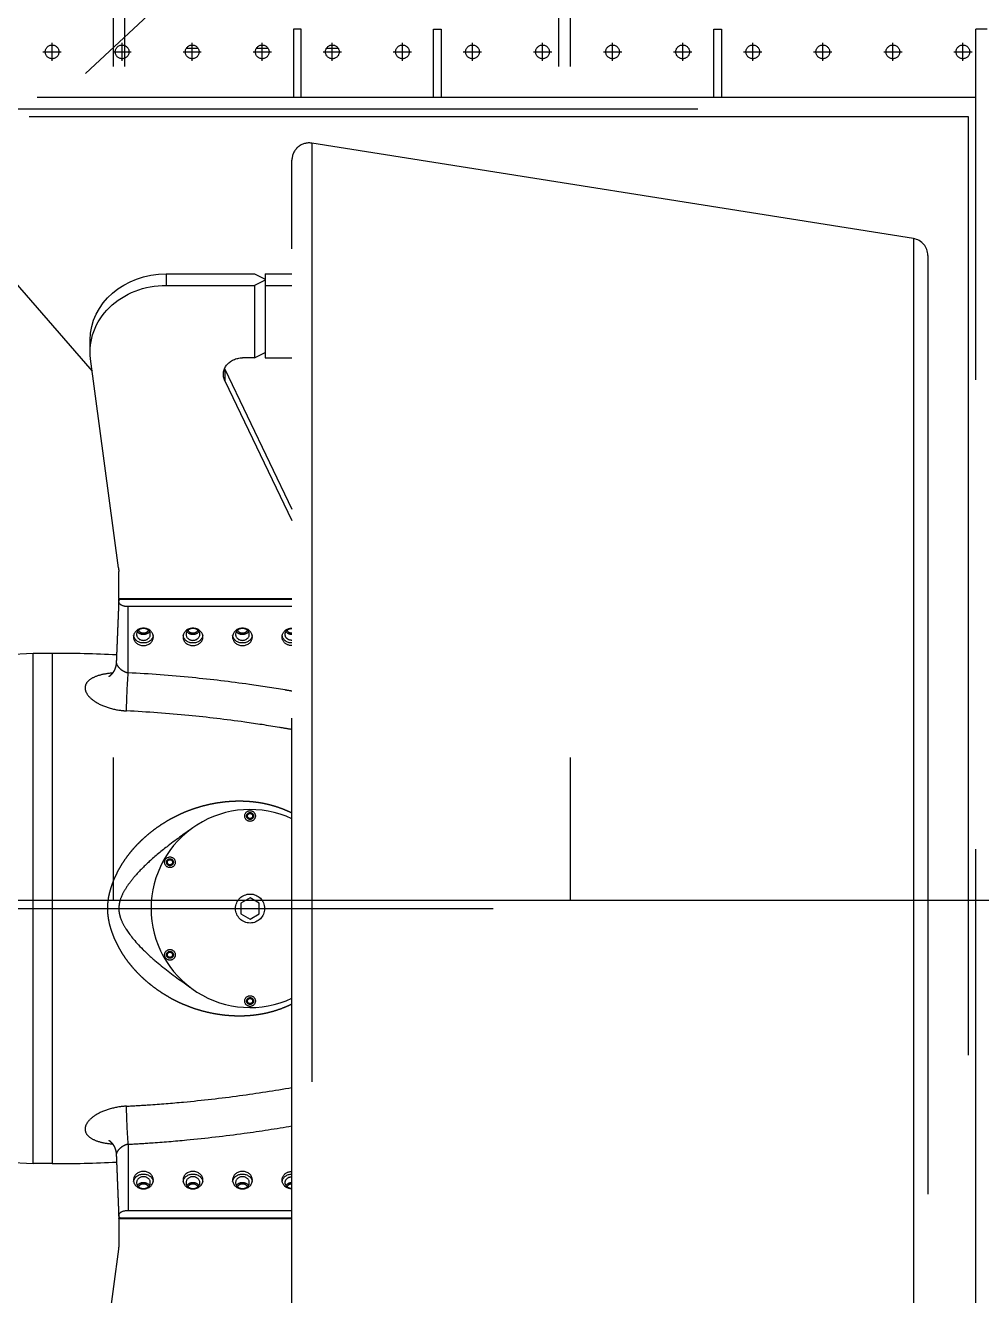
# Model space of a CAD drawing. Header units: millimetres. Extents: x 1638 to 3309, y -435 to 1865.
# Drawn here: x 2392.89 to 2399.36, y -376.72 to -368.13 of the extents above; entities that cross this region are included whole.
import ezdxf

# ---------------------------------------------------------------- set-up
doc = ezdxf.new("R2010")
doc.units = ezdxf.units.MM
doc.linetypes.add('CENTER', pattern=[2, 1.25, -0.25, 0.25, -0.25])
doc.linetypes.add('HIDDEN', pattern=[9.525, 6.35, -3.175])
doc.layers.add('25D', color=3, linetype='CENTER')
doc.layers.add('Frame', color=243, linetype='Continuous')
doc.layers.add('ballast', color=1, linetype='HIDDEN', lineweight=25)

# ---------------------------------------------------------------- blocks, each defined once
blk = doc.blocks.new('EXISTING BALLAST SYSTEM')
at = {"color": 8, "linetype": 'HIDDEN'}
for p, q in [((2397.9435, -364.1186), (2387.3074, -374.044)), ((2393.5661, -368.4035), (2393.5661, -366.7808)), ((2396.5023, -368.4035), (2396.5023, -366.7808))]:
    blk.add_line(p, q, dxfattribs=at)
at = {"color": 8, "linetype": 'HIDDEN', "ltscale": 0.2}
for p, q in [((2393.4889, -368.4035), (2393.4889, -366.3172)), ((2396.5796, -368.4035), (2396.5796, -366.3172))]:
    blk.add_line(p, q, dxfattribs=at)
at = {"color": 8}
for p, q in [((2394.7071, -368.1505), (2394.7071, -368.6141)), ((2394.7586, -368.1505), (2394.7071, -368.1505)), ((2394.7586, -368.6141), (2394.7586, -368.1505)), ((2395.6549, -368.6141), (2395.6549, -368.1505)), ((2395.6549, -368.1505), (2395.7064, -368.1505)), ((2395.7064, -368.1505), (2395.7064, -368.6141)), ((2397.5506, -368.6141), (2397.5506, -368.1505)), ((2397.5506, -368.1505), (2397.6021, -368.1505)), ((2397.6021, -368.1505), (2397.6021, -368.6141)), ((2399.3226, -380.0497), (2399.3226, -368.1505)), ((2399.3998, -368.1505), (2399.3226, -368.1505)), ((2393.0742, -368.305), (2393.0742, -368.2432)), ((2393.5481, -368.305), (2393.5481, -368.2432)), ((2394.022, -368.305), (2394.022, -368.2432)), ((2394.4959, -368.305), (2394.4959, -368.2432)), ((2394.9698, -368.305), (2394.9698, -368.2432)), ((2395.4437, -368.305), (2395.4437, -368.2432)), ((2395.9176, -368.305), (2395.9176, -368.2432)), ((2396.3916, -368.305), (2396.3916, -368.2432)), ((2396.8655, -368.305), (2396.8655, -368.2432)), ((2397.3394, -368.305), (2397.3394, -368.2432)), ((2397.8133, -368.305), (2397.8133, -368.2432)), ((2398.2872, -368.305), (2398.2872, -368.2432)), ((2398.7611, -368.305), (2398.7611, -368.2432)), ((2399.235, -368.305), (2399.235, -368.2432)), ((2393.0124, -368.305), (2393.0742, -368.305)), ((2393.0742, -368.305), (2393.0742, -368.305)), ((2393.0742, -368.305), (2393.0742, -368.305)), ((2393.0742, -368.3668), (2393.0742, -368.305)), ((2393.0742, -368.305), (2393.136, -368.305)), ((2393.4863, -368.305), (2393.5481, -368.305)), ((2393.5481, -368.305), (2393.5481, -368.305)), ((2393.5481, -368.305), (2393.5481, -368.305)), ((2393.5481, -368.3668), (2393.5481, -368.305)), ((2393.5481, -368.305), (2393.6099, -368.305)), ((2393.9602, -368.305), (2394.022, -368.305)), ((2393.9835, -368.2792), (2394.0606, -368.2792)), ((2394.022, -368.305), (2394.0838, -368.305)), ((2394.022, -368.305), (2394.022, -368.305)), ((2394.022, -368.3668), (2394.022, -368.305)), ((2394.022, -368.305), (2394.022, -368.305)), ((2394.4341, -368.305), (2394.4959, -368.305)), ((2394.4574, -368.2792), (2394.5345, -368.2792)), ((2394.4959, -368.305), (2394.4959, -368.305)), ((2394.4959, -368.305), (2394.4959, -368.305)), ((2394.4959, -368.3668), (2394.4959, -368.305)), ((2394.4959, -368.305), (2394.5577, -368.305)), ((2394.908, -368.305), (2394.9698, -368.305)), ((2394.9313, -368.2792), (2395.0084, -368.2792)), ((2394.9698, -368.305), (2394.9698, -368.305)), ((2394.9698, -368.305), (2394.9698, -368.305)), ((2394.9698, -368.3668), (2394.9698, -368.305)), ((2394.9698, -368.305), (2395.0316, -368.305)), ((2395.3819, -368.305), (2395.4437, -368.305)), ((2395.4437, -368.305), (2395.4437, -368.305)), ((2395.4437, -368.305), (2395.4437, -368.305)), ((2395.4437, -368.3668), (2395.4437, -368.305)), ((2395.4437, -368.305), (2395.5055, -368.305)), ((2395.8558, -368.305), (2395.9176, -368.305)), ((2395.9176, -368.305), (2395.9176, -368.305)), ((2395.9176, -368.305), (2395.9176, -368.305)), ((2395.9176, -368.3668), (2395.9176, -368.305)), ((2395.9176, -368.305), (2395.9795, -368.305)), ((2396.3297, -368.305), (2396.3916, -368.305)), ((2396.3916, -368.305), (2396.3916, -368.305)), ((2396.3916, -368.305), (2396.3916, -368.305)), ((2396.3916, -368.3668), (2396.3916, -368.305)), ((2396.3916, -368.305), (2396.4534, -368.305)), ((2396.8036, -368.305), (2396.8655, -368.305)), ((2396.8655, -368.305), (2396.8655, -368.305)), ((2396.8655, -368.305), (2396.8655, -368.305)), ((2396.8655, -368.3668), (2396.8655, -368.305)), ((2396.8655, -368.305), (2396.9273, -368.305)), ((2397.2776, -368.305), (2397.3394, -368.305)), ((2397.3394, -368.305), (2397.3394, -368.305)), ((2397.3394, -368.305), (2397.3394, -368.305)), ((2397.3394, -368.3668), (2397.3394, -368.305)), ((2397.3394, -368.305), (2397.4012, -368.305)), ((2397.7515, -368.305), (2397.8133, -368.305)), ((2397.8133, -368.305), (2397.8133, -368.305)), ((2397.8133, -368.305), (2397.8133, -368.305)), ((2397.8133, -368.3668), (2397.8133, -368.305)), ((2397.8133, -368.305), (2397.8751, -368.305)), ((2398.2254, -368.305), (2398.2872, -368.305)), ((2398.2872, -368.305), (2398.2872, -368.305)), ((2398.2872, -368.305), (2398.2872, -368.305)), ((2398.2872, -368.3668), (2398.2872, -368.305)), ((2398.2872, -368.305), (2398.349, -368.305)), ((2398.6993, -368.305), (2398.7611, -368.305)), ((2398.7611, -368.305), (2398.7611, -368.305)), ((2398.7611, -368.305), (2398.7611, -368.305)), ((2398.7611, -368.3668), (2398.7611, -368.305)), ((2398.7611, -368.305), (2398.8229, -368.305)), ((2399.1732, -368.305), (2399.235, -368.305)), ((2399.235, -368.305), (2399.235, -368.305)), ((2399.235, -368.305), (2399.235, -368.305)), ((2399.235, -368.3668), (2399.235, -368.305)), ((2399.235, -368.305), (2399.2968, -368.305)), ((2399.3226, -368.6141), (2391.091, -368.6141)), ((2399.3226, -368.6913), (2399.3226, -368.6141)), ((2391.091, -368.6913), (2399.3226, -368.6913)), ((2392.9197, -368.7429), (2399.2711, -368.7429)), ((2399.2711, -368.7429), (2399.2711, -379.4573)), ((2394.8309, -368.9225), (2394.8309, -379.2776)), ((2398.9003, -369.5685), (2394.8309, -368.9225)), ((2394.6968, -379.1632), (2394.6968, -369.037)), ((2392.456, -369.4415), (2393.3463, -370.4657)), ((2398.9003, -369.5685), (2398.9003, -374.1001)), ((2398.9981, -369.6829), (2398.9981, -378.5172)), ((2393.8469, -369.8071), (2394.4444, -369.8071)), ((2393.8469, -369.8071), (2393.8469, -369.8844)), ((2394.4444, -369.8071), (2394.5165, -369.8432)), ((2394.5165, -369.8071), (2394.5165, -369.8432)), ((2394.5165, -369.8071), (2394.6968, -369.8071)), ((2393.8469, -369.8844), (2394.4444, -369.8844)), ((2394.5165, -369.8483), (2394.4444, -369.8844)), ((2394.4444, -369.8844), (2394.4444, -370.3751)), ((2394.5165, -369.8432), (2394.5165, -369.8483)), ((2394.5165, -369.8483), (2394.5165, -369.8844)), ((2394.5165, -369.8483), (2394.5165, -369.8483)), ((2394.5165, -369.8844), (2394.5165, -370.3751)), ((2394.5165, -369.8844), (2394.6968, -369.8844)), ((2393.3318, -370.3305), (2393.3318, -370.2532)), ((2394.4444, -370.3751), (2394.5165, -370.339)), ((2393.5232, -371.7956), (2393.3351, -370.3815)), ((2394.4444, -370.3751), (2394.362, -370.3751)), ((2394.5165, -370.3751), (2394.6968, -370.3751)), ((2394.2431, -370.4522), (2394.6968, -371.3975)), ((2394.2431, -370.4522), (2394.2431, -370.5294)), ((2394.2431, -370.5294), (2394.6968, -371.4748)), ((2393.5249, -372.0034), (2393.5249, -371.8211)), ((2393.5249, -372.0034), (2394.6968, -372.0034)), ((2393.5249, -372.0034), (2393.5249, -372.0064)), ((2393.5249, -372.0064), (2394.6968, -372.0064)), ((2393.5249, -372.0253), (2393.5249, -372.0064)), ((2393.5378, -372.0064), (2394.6968, -372.0064)), ((2394.6968, -372.0579), (2393.5893, -372.0579)), ((2393.0742, -372.3744), (2392.9454, -372.3744)), ((2392.9454, -375.8257), (2392.9454, -372.3744)), ((2393.0742, -372.3744), (2393.0742, -375.8257)), ((2394.4135, -374.0287), (2394.3517, -374.0644)), ((2394.4753, -374.0644), (2394.4135, -374.0287)), ((2389.708, -374.1001), (2398.9158, -374.1001)), ((2394.3517, -374.0644), (2394.3517, -374.1358)), ((2394.4753, -374.1358), (2394.4753, -374.0644)), ((2398.9003, -374.1001), (2398.9003, -378.6317)), ((2394.3517, -374.1358), (2394.4135, -374.1715)), ((2394.4135, -374.1715), (2394.4753, -374.1358)), ((2393.5893, -375.6946), (2393.5893, -376.1423)), ((2393.0742, -375.8257), (2392.9454, -375.8257)), ((2393.5249, -376.1749), (2393.5249, -376.1938)), ((2393.5893, -376.1423), (2394.6968, -376.1423)), ((2393.5249, -376.1938), (2394.6968, -376.1938)), ((2393.5249, -376.1968), (2393.5249, -376.1938)), ((2393.5249, -376.1968), (2394.6968, -376.1968)), ((2393.5249, -376.1968), (2393.5249, -376.3791)), ((2394.6968, -376.1938), (2393.5378, -376.1938)), ((2393.5232, -376.4046), (2393.3351, -377.8186))]:
    blk.add_line(p, q, dxfattribs=at)
for centre, radius in [((2393.0742, -368.305), 0.0464), ((2393.5481, -368.305), 0.0464), ((2394.022, -368.305), 0.0464), ((2394.4959, -368.305), 0.0464), ((2394.9698, -368.305), 0.0464), ((2395.4437, -368.305), 0.0464), ((2395.9176, -368.305), 0.0464), ((2396.3916, -368.305), 0.0464), ((2396.8655, -368.305), 0.0464), ((2397.3394, -368.305), 0.0464), ((2397.8133, -368.305), 0.0464), ((2398.2872, -368.305), 0.0464), ((2398.7611, -368.305), 0.0464), ((2399.235, -368.305), 0.0464), ((2394.4135, -373.4742), 0.0361), ((2394.4135, -373.4742), 0.0232), ((2394.4135, -373.4742), 0.0175), ((2393.8715, -373.7872), 0.0361), ((2393.8715, -373.7872), 0.0232), ((2393.8715, -373.7872), 0.0175), ((2394.4135, -374.1001), 0.0981), ((2393.8715, -374.413), 0.0361), ((2393.8715, -374.413), 0.0232), ((2393.8715, -374.413), 0.0175), ((2394.4135, -374.726), 0.0361), ((2394.4135, -374.726), 0.0232), ((2394.4135, -374.726), 0.0175)]:
    blk.add_circle(centre, radius, dxfattribs=at)
for centre, radius, start, end in [((2394.8127, -369.037), 0.1159, 80.98068, 180), ((2398.8822, -369.6829), 0.1159, 0, 80.98068), ((2392.9454, -374.1001), 1.7256, 90, 270), ((2393.1, -380.6163), 8.2419, 87.14571, 90.17953), ((2394.4135, -374.1001), 0.6697, 64.971, 180), ((2394.4135, -374.1001), 0.6697, 180, 295.029), ((2393.1, -367.5839), 8.2419, 269.82047, 272.85429)]:
    blk.add_arc(centre, radius, start, end, dxfattribs=at)
at = {"color": 8, "extrusion": (1.97215e-31, 9.96567e-47, -1)}
for centre, major_axis, start_param, end_param in [((2393.8469, -370.2532), (-0.5151, 0), 0, 1.570796), ((2393.8469, -370.3305), (-0.5151, 0), 6.168494, 7.853982), ((2394.362, -370.4866), (0.1288, 0), 2.747649, 4.712389), ((2394.362, -370.4094), (0.1288, 0), 2.747649, 2.787851), ((2393.2674, -371.8211), (0.2576, 0), 6.168494, 6.283185), ((2393.6923, -372.2071), (-0.0464, 0), 3.64353, 5.781247), ((2394.0272, -372.2071), (-0.0464, 0), 3.64353, 5.781247), ((2394.362, -372.2071), (-0.0464, 0), 3.64353, 5.781247), ((2394.6968, -372.2458), (-0.0464, 0), 4.712389, 7.853982), ((2394.6968, -372.2071), (-0.0464, 0), 4.712389, 5.781247), ((2393.6923, -372.2458), (0.067, 0), 0.144975, 2.996618), ((2394.0272, -372.2458), (0.067, 0), 0.144975, 2.996618), ((2394.362, -372.2458), (0.067, 0), 0.144975, 2.996618), ((2394.6968, -372.2458), (0.067, 0), 1.570796, 2.996618), ((2393.6923, -375.9544), (0.067, 0), 3.286567, 6.138211), ((2394.0272, -375.9544), (0.067, 0), 3.286567, 6.138211), ((2394.362, -375.9544), (0.067, 0), 3.286567, 6.138211), ((2394.6968, -375.9544), (0.067, 0), 3.286567, 4.712389), ((2394.6968, -375.9544), (-0.0464, 0), 4.712389, 7.853982), ((2393.6923, -375.993), (-0.0464, 0), 0.501938, 2.639655), ((2394.0272, -375.993), (-0.0464, 0), 0.501938, 2.639655), ((2394.362, -375.993), (-0.0464, 0), 0.501938, 2.639655), ((2394.6968, -375.993), (-0.0464, 0), 0.501938, 1.570796), ((2393.2674, -376.3791), (-0.2576, 0), 3.141593, 3.256284)]:
    blk.add_ellipse(centre, major_axis=major_axis, ratio=0.866025, start_param=start_param, end_param=end_param, dxfattribs=at)
at = {"color": 8, "extrusion": (4.93038e-31, 2.49142e-46, -1)}
blk.add_ellipse((2393.5893, -372.0257), major_axis=(-0.0644, 0), ratio=0.5, start_param=4.712389, end_param=6.926686, dxfattribs=at)
at = {"color": 8, "extrusion": (3.9443e-31, 1.57357e-46, -1)}
for centre in [(2393.6923, -372.2627), (2394.0272, -372.2627), (2394.362, -372.2627)]:
    blk.add_ellipse(centre, major_axis=(-0.067, 0), ratio=0.883486, start_param=4.712389, end_param=10.995574, dxfattribs=at)
at = {"color": 8, "extrusion": (1.97215e-31, 9.96567e-47, -1)}
for centre in [(2393.6923, -372.2458), (2394.0272, -372.2458), (2394.362, -372.2458), (2393.6923, -375.9544), (2394.0272, -375.9544), (2394.362, -375.9544)]:
    blk.add_ellipse(centre, major_axis=(-0.0464, 0), ratio=0.866025, dxfattribs=at)
at = {"color": 8, "extrusion": (-4.93038e-30, -2.49142e-45, -1)}
for centre, major_axis, start_param, end_param in [((2393.6923, -372.2071), (-0.0356, 0), 3.498419, 5.926359), ((2394.0272, -372.2071), (-0.0356, 0), 3.498419, 5.926359), ((2394.362, -372.2071), (-0.0356, 0), 3.498419, 5.926359), ((2394.6968, -372.2071), (-0.0356, 0), 4.712389, 5.926359), ((2393.6923, -375.993), (0.0356, 0), 3.498419, 5.926359), ((2394.0272, -375.993), (0.0356, 0), 3.498419, 5.926359), ((2394.362, -375.993), (0.0356, 0), 3.498419, 5.926359), ((2394.6968, -375.993), (0.0356, 0), 3.498419, 4.712389)]:
    blk.add_ellipse(centre, major_axis=major_axis, ratio=0.866025, start_param=start_param, end_param=end_param, dxfattribs=at)
at = {"color": 8, "extrusion": (3.9443e-31, 1.5826e-46, -1)}
blk.add_ellipse((2394.6968, -372.2627), major_axis=(-0.067, 0), ratio=0.883486, start_param=4.712389, end_param=7.853982, dxfattribs=at)
at = {"color": 8, "extrusion": (-3.0803e-21, -5.90989e-20, -1)}
blk.add_ellipse((2393.5893, -372.6023), major_axis=(0.0107, 0.2058), ratio=0.027665, start_param=3.81492, end_param=5.200361, dxfattribs=at)
at = {"color": 8, "extrusion": (5.3625e-21, -1.02885e-19, -1)}
blk.add_ellipse((2393.5893, -375.5979), major_axis=(-0.0107, 0.2058), ratio=0.027665, start_param=4.224417, end_param=5.609858, dxfattribs=at)
at = {"color": 8, "extrusion": (9.86076e-32, 2.85768e-47, -1)}
for centre in [(2393.6923, -375.9375), (2394.0272, -375.9375), (2394.362, -375.9375)]:
    blk.add_ellipse(centre, major_axis=(0.067, 0), ratio=0.883486, start_param=4.712389, end_param=10.995574, dxfattribs=at)
at = {"color": 8, "extrusion": (9.86076e-32, 2.86173e-47, -1)}
blk.add_ellipse((2394.6968, -375.9375), major_axis=(0.067, 0), ratio=0.883486, start_param=1.570796, end_param=4.712389, dxfattribs=at)
at = {"color": 8, "extrusion": (0, 0, -1)}
blk.add_ellipse((2393.5893, -376.1745), major_axis=(-0.0644, 0), ratio=0.5, start_param=5.639684, end_param=7.853982, dxfattribs=at)
at = {"color": 8}
for points, degree in [([(2393.524, -372.049), (2393.5236, -372.0582)], 1), ([(2393.5243, -372.0413), (2393.524, -372.049)], 1), ([(2393.5245, -372.0349), (2393.5243, -372.0413)], 1), ([(2393.5248, -372.0295), (2393.5245, -372.0349)], 1), ([(2393.5249, -372.025), (2393.5248, -372.0295)], 1), ([(2393.5893, -372.5055), (2393.5893, -372.3563), (2393.5893, -372.2071), (2393.5893, -372.0579)], 3), ([(2393.5203, -372.1407), (2393.5192, -372.1683)], 1), ([(2393.5212, -372.1177), (2393.5203, -372.1407)], 1), ([(2393.522, -372.0986), (2393.5212, -372.1177)], 1), ([(2393.5226, -372.0826), (2393.522, -372.0986)], 1), ([(2393.5231, -372.0693), (2393.5226, -372.0826)], 1), ([(2393.5236, -372.0582), (2393.5231, -372.0693)], 1), ([(2393.5178, -372.2014), (2393.5162, -372.2412)], 1), ([(2393.5192, -372.1683), (2393.5178, -372.2014)], 1), ([(2393.5143, -372.2889), (2393.512, -372.3461)], 1), ([(2393.5162, -372.2412), (2393.5143, -372.2889)], 1), ([(2393.512, -372.3461), (2393.5092, -372.4147)], 1), ([(2393.4957, -372.4869), (2393.495, -372.4884)], 1), ([(2393.4964, -372.4853), (2393.4957, -372.4869)], 1), ([(2393.4971, -372.4838), (2393.4964, -372.4853)], 1), ([(2393.4978, -372.4822), (2393.4971, -372.4838)], 1), ([(2393.4984, -372.4806), (2393.4978, -372.4822)], 1), ([(2393.4991, -372.479), (2393.4984, -372.4806)], 1), ([(2393.4997, -372.4774), (2393.4991, -372.479)], 1), ([(2393.5003, -372.4758), (2393.4997, -372.4774)], 1), ([(2393.5009, -372.4742), (2393.5003, -372.4758)], 1), ([(2393.5015, -372.4725), (2393.5009, -372.4742)], 1), ([(2393.502, -372.4707), (2393.5015, -372.4725)], 1), ([(2393.5026, -372.4689), (2393.502, -372.4707)], 1), ([(2393.5032, -372.467), (2393.5026, -372.4689)], 1), ([(2393.5037, -372.4652), (2393.5032, -372.467)], 1), ([(2393.5042, -372.4633), (2393.5037, -372.4652)], 1), ([(2393.5046, -372.4614), (2393.5042, -372.4633)], 1), ([(2393.5051, -372.4595), (2393.5046, -372.4614)], 1), ([(2393.5055, -372.4576), (2393.5051, -372.4595)], 1), ([(2393.5059, -372.4557), (2393.5055, -372.4576)], 1), ([(2393.5063, -372.4538), (2393.5059, -372.4557)], 1), ([(2393.5066, -372.4519), (2393.5063, -372.4538)], 1), ([(2393.5069, -372.45), (2393.5066, -372.4519)], 1), ([(2393.5072, -372.4481), (2393.5069, -372.45)], 1), ([(2393.5074, -372.4462), (2393.5072, -372.4481)], 1), ([(2393.5077, -372.4443), (2393.5074, -372.4462)], 1), ([(2393.5079, -372.4423), (2393.5077, -372.4443)], 1), ([(2393.5081, -372.4404), (2393.5079, -372.4423)], 1), ([(2393.5082, -372.4385), (2393.5081, -372.4404)], 1), ([(2393.5083, -372.4366), (2393.5082, -372.4385)], 1), ([(2393.5084, -372.4347), (2393.5083, -372.4366)], 1), ([(2393.5092, -372.4147), (2393.5084, -372.4347)], 1), ([(2393.4573, -372.5325), (2393.4572, -372.5326)], 1), ([(2393.4572, -372.5326), (2393.4572, -372.5326)], 1), ([(2393.4572, -372.5326), (2393.4572, -372.5326)], 1), ([(2393.4574, -372.5325), (2393.4573, -372.5325)], 1), ([(2393.4575, -372.5324), (2393.4574, -372.5325)], 1), ([(2393.4576, -372.5324), (2393.4575, -372.5324)], 1), ([(2393.4578, -372.5323), (2393.4576, -372.5324)], 1), ([(2393.458, -372.5321), (2393.4578, -372.5323)], 1), ([(2393.4582, -372.532), (2393.458, -372.5321)], 1), ([(2393.4585, -372.5319), (2393.4582, -372.532)], 1), ([(2393.4588, -372.5317), (2393.4585, -372.5319)], 1), ([(2393.4591, -372.5315), (2393.4588, -372.5317)], 1), ([(2393.4594, -372.5313), (2393.4591, -372.5315)], 1), ([(2393.4598, -372.5311), (2393.4594, -372.5313)], 1), ([(2393.4602, -372.5308), (2393.4598, -372.5311)], 1), ([(2393.4605, -372.5306), (2393.4602, -372.5308)], 1), ([(2393.461, -372.5303), (2393.4605, -372.5306)], 1), ([(2393.4614, -372.53), (2393.461, -372.5303)], 1), ([(2393.4619, -372.5297), (2393.4614, -372.53)], 1), ([(2393.4623, -372.5293), (2393.4619, -372.5297)], 1), ([(2393.4628, -372.529), (2393.4623, -372.5293)], 1), ([(2393.4633, -372.5286), (2393.4628, -372.529)], 1), ([(2393.4638, -372.5282), (2393.4633, -372.5286)], 1), ([(2393.4644, -372.5278), (2393.4638, -372.5282)], 1), ([(2393.4649, -372.5273), (2393.4644, -372.5278)], 1), ([(2393.4655, -372.5269), (2393.4649, -372.5273)], 1), ([(2393.4662, -372.5263), (2393.4655, -372.5269)], 1), ([(2393.4668, -372.5258), (2393.4662, -372.5263)], 1), ([(2393.4675, -372.5252), (2393.4668, -372.5258)], 1), ([(2393.4682, -372.5245), (2393.4675, -372.5252)], 1), ([(2393.469, -372.5239), (2393.4682, -372.5245)], 1), ([(2393.4697, -372.5232), (2393.469, -372.5239)], 1), ([(2393.4704, -372.5225), (2393.4697, -372.5232)], 1), ([(2393.4712, -372.5218), (2393.4704, -372.5225)], 1), ([(2393.4719, -372.5211), (2393.4712, -372.5218)], 1), ([(2393.4727, -372.5203), (2393.4719, -372.5211)], 1), ([(2393.4735, -372.5195), (2393.4727, -372.5203)], 1), ([(2393.4743, -372.5187), (2393.4735, -372.5195)], 1), ([(2393.475, -372.5179), (2393.4743, -372.5187)], 1), ([(2393.4758, -372.517), (2393.475, -372.5179)], 1), ([(2393.4766, -372.5162), (2393.4758, -372.517)], 1), ([(2393.4775, -372.5152), (2393.4766, -372.5162)], 1), ([(2393.4784, -372.5141), (2393.4775, -372.5152)], 1), ([(2393.4793, -372.5131), (2393.4784, -372.5141)], 1), ([(2393.4801, -372.512), (2393.4793, -372.5131)], 1), ([(2393.481, -372.5109), (2393.4801, -372.512)], 1), ([(2393.4819, -372.5097), (2393.481, -372.5109)], 1), ([(2393.4828, -372.5086), (2393.4819, -372.5097)], 1), ([(2393.4836, -372.5074), (2393.4828, -372.5086)], 1), ([(2393.4845, -372.5062), (2393.4836, -372.5074)], 1), ([(2393.4854, -372.505), (2393.4845, -372.5062)], 1), ([(2393.4862, -372.5037), (2393.4854, -372.505)], 1), ([(2393.487, -372.5024), (2393.4862, -372.5037)], 1), ([(2393.4879, -372.5012), (2393.487, -372.5024)], 1), ([(2393.4887, -372.4999), (2393.4879, -372.5012)], 1), ([(2393.4895, -372.4985), (2393.4887, -372.4999)], 1), ([(2393.4903, -372.4972), (2393.4895, -372.4985)], 1), ([(2393.4911, -372.4958), (2393.4903, -372.4972)], 1), ([(2393.4919, -372.4943), (2393.4911, -372.4958)], 1), ([(2393.4927, -372.4929), (2393.4919, -372.4943)], 1), ([(2393.4935, -372.4914), (2393.4927, -372.4929)], 1), ([(2393.4942, -372.4899), (2393.4935, -372.4914)], 1), ([(2393.495, -372.4884), (2393.4942, -372.4899)], 1), ([(2393.4572, -375.6676), (2393.4572, -375.6676)], 1), ([(2393.4572, -375.6676), (2393.4572, -375.6676)], 1), ([(2393.4572, -375.6676), (2393.4572, -375.6676)], 1), ([(2393.4572, -375.6676), (2393.4573, -375.6676)], 1), ([(2393.4573, -375.6676), (2393.4574, -375.6677)], 1), ([(2393.4574, -375.6677), (2393.4575, -375.6677)], 1), ([(2393.4575, -375.6677), (2393.4576, -375.6678)], 1), ([(2393.4576, -375.6678), (2393.4577, -375.6679)], 1), ([(2393.4577, -375.6679), (2393.4579, -375.6679)], 1), ([(2393.4579, -375.6679), (2393.458, -375.668)], 1), ([(2393.458, -375.668), (2393.4582, -375.6682)], 1), ([(2393.4582, -375.6682), (2393.4584, -375.6683)], 1), ([(2393.4584, -375.6683), (2393.4587, -375.6684)], 1), ([(2393.4587, -375.6684), (2393.4589, -375.6686)], 1), ([(2393.4589, -375.6686), (2393.4592, -375.6687)], 1), ([(2393.4592, -375.6687), (2393.4594, -375.6689)], 1), ([(2393.4594, -375.6689), (2393.4597, -375.6691)], 1), ([(2393.4597, -375.6691), (2393.46, -375.6693)], 1), ([(2393.46, -375.6693), (2393.4604, -375.6695)], 1), ([(2393.4604, -375.6695), (2393.4607, -375.6697)], 1), ([(2393.4607, -375.6697), (2393.461, -375.6699)], 1), ([(2393.461, -375.6699), (2393.4614, -375.6702)], 1), ([(2393.4614, -375.6702), (2393.4618, -375.6705)], 1), ([(2393.4618, -375.6705), (2393.4622, -375.6708)], 1), ([(2393.4622, -375.6708), (2393.4627, -375.6711)], 1), ([(2393.4627, -375.6711), (2393.4631, -375.6714)], 1), ([(2393.4631, -375.6714), (2393.4636, -375.6718)], 1), ([(2393.4636, -375.6718), (2393.4641, -375.6722)], 1), ([(2393.4641, -375.6722), (2393.4646, -375.6726)], 1), ([(2393.4646, -375.6726), (2393.4651, -375.673)], 1), ([(2393.4651, -375.673), (2393.4656, -375.6734)], 1), ([(2393.4656, -375.6734), (2393.4662, -375.6738)], 1), ([(2393.4662, -375.6738), (2393.4667, -375.6743)], 1), ([(2393.4667, -375.6743), (2393.4673, -375.6748)], 1), ([(2393.4673, -375.6748), (2393.4678, -375.6753)], 1), ([(2393.4678, -375.6753), (2393.4684, -375.6758)], 1), ([(2393.4684, -375.6758), (2393.469, -375.6763)], 1), ([(2393.469, -375.6763), (2393.4696, -375.6768)], 1), ([(2393.4696, -375.6768), (2393.4701, -375.6774)], 1), ([(2393.4701, -375.6774), (2393.4707, -375.6779)], 1), ([(2393.4707, -375.6779), (2393.4713, -375.6785)], 1), ([(2393.4713, -375.6785), (2393.472, -375.6791)], 1), ([(2393.472, -375.6791), (2393.4727, -375.6799)], 1), ([(2393.4727, -375.6799), (2393.4735, -375.6806)], 1), ([(2393.4735, -375.6806), (2393.4742, -375.6814)], 1), ([(2393.4742, -375.6814), (2393.475, -375.6822)], 1), ([(2393.475, -375.6822), (2393.4758, -375.6831)], 1), ([(2393.4758, -375.6831), (2393.4765, -375.6839)], 1), ([(2393.4765, -375.6839), (2393.4773, -375.6848)], 1), ([(2393.4773, -375.6848), (2393.4781, -375.6857)], 1), ([(2393.4781, -375.6857), (2393.4789, -375.6866)], 1), ([(2393.4789, -375.6866), (2393.4796, -375.6876)], 1), ([(2393.4796, -375.6876), (2393.4804, -375.6885)], 1), ([(2393.4804, -375.6885), (2393.4812, -375.6895)], 1), ([(2393.4812, -375.6895), (2393.4819, -375.6905)], 1), ([(2393.4819, -375.6905), (2393.4827, -375.6915)], 1), ([(2393.4827, -375.6915), (2393.4835, -375.6926)], 1), ([(2393.4835, -375.6926), (2393.4842, -375.6936)], 1), ([(2393.4842, -375.6936), (2393.485, -375.6947)], 1), ([(2393.485, -375.6947), (2393.4857, -375.6958)], 1), ([(2393.4857, -375.6958), (2393.4865, -375.6969)], 1), ([(2393.4865, -375.6969), (2393.4872, -375.698)], 1), ([(2393.4872, -375.698), (2393.4882, -375.6995)], 1), ([(2393.4882, -375.6995), (2393.4892, -375.7011)], 1), ([(2393.4892, -375.7011), (2393.4902, -375.7028)], 1), ([(2393.4902, -375.7028), (2393.4911, -375.7044)], 1), ([(2393.4911, -375.7044), (2393.492, -375.7061)], 1), ([(2393.492, -375.7061), (2393.493, -375.7078)], 1), ([(2393.493, -375.7078), (2393.4939, -375.7095)], 1), ([(2393.4939, -375.7095), (2393.4947, -375.7113)], 1), ([(2393.4947, -375.7113), (2393.4956, -375.7131)], 1), ([(2393.4956, -375.7131), (2393.4964, -375.7149)], 1), ([(2393.4964, -375.7149), (2393.4972, -375.7167)], 1), ([(2393.4972, -375.7167), (2393.498, -375.7185)], 1), ([(2393.498, -375.7185), (2393.4988, -375.7204)], 1), ([(2393.4988, -375.7204), (2393.4995, -375.7223)], 1), ([(2393.4995, -375.7223), (2393.5002, -375.7242)], 1), ([(2393.5002, -375.7242), (2393.5009, -375.7261)], 1), ([(2393.5009, -375.7261), (2393.5016, -375.728)], 1), ([(2393.5016, -375.728), (2393.5022, -375.7299)], 1), ([(2393.5022, -375.7299), (2393.5028, -375.7319)], 1), ([(2393.5028, -375.7319), (2393.5034, -375.7338)], 1), ([(2393.5034, -375.7338), (2393.5038, -375.7356)], 1), ([(2393.5038, -375.7356), (2393.5043, -375.7373)], 1), ([(2393.5043, -375.7373), (2393.5047, -375.739)], 1), ([(2393.5047, -375.739), (2393.5051, -375.7408)], 1), ([(2393.5051, -375.7408), (2393.5055, -375.7425)], 1), ([(2393.5055, -375.7425), (2393.5059, -375.7443)], 1), ([(2393.5059, -375.7443), (2393.5062, -375.746)], 1), ([(2393.5062, -375.746), (2393.5065, -375.7478)], 1), ([(2393.5065, -375.7478), (2393.5068, -375.7496)], 1), ([(2393.5068, -375.7496), (2393.5071, -375.7513)], 1), ([(2393.5071, -375.7513), (2393.5073, -375.7531)], 1), ([(2393.5073, -375.7531), (2393.5076, -375.7549)], 1), ([(2393.5076, -375.7549), (2393.5078, -375.7566)], 1), ([(2393.5078, -375.7566), (2393.5079, -375.7584)], 1), ([(2393.5079, -375.7584), (2393.5081, -375.7602)], 1), ([(2393.5081, -375.7602), (2393.5082, -375.762)], 1), ([(2393.5082, -375.762), (2393.5083, -375.7637)], 1), ([(2393.5083, -375.7637), (2393.5084, -375.7655)], 1), ([(2393.5084, -375.7655), (2393.5086, -375.77)], 1), ([(2393.5086, -375.77), (2393.5088, -375.7753)], 1), ([(2393.5088, -375.7753), (2393.5091, -375.7817)], 1), ([(2393.5091, -375.7817), (2393.5094, -375.7894)], 1), ([(2393.5094, -375.7894), (2393.5097, -375.7987)], 1), ([(2393.5097, -375.7987), (2393.5102, -375.8098)], 1), ([(2393.5102, -375.8098), (2393.5107, -375.8231)], 1), ([(2393.5107, -375.8231), (2393.5114, -375.839)], 1), ([(2393.5114, -375.839), (2393.5122, -375.8582)], 1), ([(2393.5122, -375.8582), (2393.5131, -375.8812)], 1), ([(2393.5131, -375.8812), (2393.5142, -375.9088)], 1), ([(2393.5142, -375.9088), (2393.5155, -375.9419)], 1), ([(2393.5155, -375.9419), (2393.5171, -375.9816)], 1), ([(2393.5171, -375.9816), (2393.5191, -376.0293)], 1), ([(2393.5191, -376.0293), (2393.5214, -376.0865)], 1), ([(2393.5214, -376.0865), (2393.5241, -376.1552)], 1), ([(2393.5241, -376.1552), (2393.5249, -376.1751)], 1)]:
    blk.add_open_spline(points, degree=degree, dxfattribs=at)
for points, knots in [([(2393.5084, -372.4347), (2393.5083, -372.4377), (2393.5089, -372.4411), (2393.5122, -372.4508), (2393.5159, -372.4574), (2393.5272, -372.4717), (2393.535, -372.4793), (2393.5538, -372.4928), (2393.5648, -372.4986), (2393.5805, -372.5036), (2393.5849, -372.5047), (2393.5893, -372.5055)], [86.224154, 86.224154, 86.224154, 86.224154, 98.938046, 98.938046, 119.310336, 119.310336, 142.011921, 142.011921, 165.836899, 165.836899, 174.791068, 174.791068, 174.791068, 174.791068]), ([(2393.4839, -372.5071), (2393.4521, -372.5097), (2393.4225, -372.5146), (2393.3702, -372.5292), (2393.3478, -372.5391), (2393.3154, -372.5625), (2393.3048, -372.5757), (2393.2957, -372.6044), (2393.2969, -372.6196), (2393.3107, -372.6515), (2393.324, -372.668), (2393.3634, -372.7008), (2393.3905, -372.7167), (2393.4555, -372.7431), (2393.4932, -372.7531), (2393.5474, -372.7607), (2393.5624, -372.7622), (2393.5774, -372.763)], [18.909514, 18.909514, 18.909514, 18.909514, 38.980714, 38.980714, 59.821085, 59.821085, 79.620384, 79.620384, 98.938046, 98.938046, 119.310336, 119.310336, 142.011921, 142.011921, 165.836899, 165.836899, 174.791068, 174.791068, 174.791068, 174.791068]), ([(2394.6968, -372.6298), (2394.6813, -372.6271), (2394.6657, -372.6244), (2394.5701, -372.6084), (2394.4898, -372.5959), (2394.2805, -372.5664), (2394.1512, -372.5509), (2393.8778, -372.5239), (2393.7336, -372.5131), (2393.5893, -372.5055)], [20.403793, 20.403793, 20.403793, 20.403793, 29.635681, 29.635681, 77.052771, 77.052771, 152.920114, 152.920114, 237.085449, 237.085449, 237.085449, 237.085449]), ([(2394.6968, -372.8895), (2394.6687, -372.8845), (2394.6405, -372.8797), (2394.5342, -372.8621), (2394.4559, -372.8501), (2394.2517, -372.8216), (2394.1255, -372.8067), (2393.8588, -372.7807), (2393.7181, -372.7702), (2393.5774, -372.763)], [12.504942, 12.504942, 12.504942, 12.504942, 29.635681, 29.635681, 77.052771, 77.052771, 152.920114, 152.920114, 237.085449, 237.085449, 237.085449, 237.085449]), ([(2394.6968, -373.4552), (2394.6967, -373.4551), (2394.6966, -373.455), (2394.6863, -373.4499), (2394.676, -373.4451), (2394.655, -373.4358), (2394.6444, -373.4314), (2394.623, -373.4231), (2394.6121, -373.4192), (2394.5901, -373.4118), (2394.579, -373.4083), (2394.5566, -373.4019), (2394.5453, -373.3989), (2394.5224, -373.3935), (2394.5109, -373.3911), (2394.4876, -373.3866), (2394.4759, -373.3847), (2394.4523, -373.3813), (2394.4405, -373.3799), (2394.4166, -373.3775), (2394.4047, -373.3766), (2394.3806, -373.3753), (2394.3685, -373.3749), (2394.3442, -373.3745), (2394.332, -373.3746), (2394.3075, -373.3751), (2394.2952, -373.3757), (2394.2704, -373.3772), (2394.258, -373.3782), (2394.2331, -373.3808), (2394.2206, -373.3823), (2394.1955, -373.3858), (2394.183, -373.3879), (2394.1578, -373.3924), (2394.1452, -373.395), (2394.12, -373.4006), (2394.1073, -373.4037), (2394.0821, -373.4104), (2394.0695, -373.414), (2394.0444, -373.4218), (2394.0319, -373.426), (2394.0069, -373.4348), (2393.9944, -373.4395), (2393.9697, -373.4495), (2393.9574, -373.4548), (2393.933, -373.4658), (2393.9209, -373.4716), (2393.8969, -373.4836), (2393.885, -373.4899), (2393.8615, -373.503), (2393.8498, -373.5098), (2393.8268, -373.5239), (2393.8155, -373.5311), (2393.7931, -373.5462), (2393.782, -373.5539), (2393.7603, -373.5699), (2393.7495, -373.5781), (2393.7285, -373.5949), (2393.7181, -373.6036), (2393.6978, -373.6213), (2393.6878, -373.6304), (2393.6683, -373.649), (2393.6588, -373.6585), (2393.6401, -373.6779), (2393.631, -373.6878), (2393.6178, -373.7029), (2393.6134, -373.708), (2393.6048, -373.7183), (2393.6006, -373.7235), (2393.5881, -373.7393), (2393.58, -373.7501), (2393.5644, -373.772), (2393.5569, -373.7831), (2393.5427, -373.8055), (2393.5359, -373.8169), (2393.523, -373.8398), (2393.5169, -373.8514), (2393.5053, -373.8747), (2393.4999, -373.8864), (2393.4898, -373.9099), (2393.4851, -373.9217), (2393.4764, -373.9453), (2393.4725, -373.9571), (2393.4653, -373.9811), (2393.4621, -373.9932), (2393.4566, -374.0178), (2393.4543, -374.0303), (2393.4512, -374.0522), (2393.4502, -374.0617), (2393.4489, -374.0808), (2393.4485, -374.0904), (2393.4485, -374.1001)], [656.002122, 656.002122, 656.002122, 656.002122, 656.0802, 656.0802, 662.793959, 662.793959, 669.543072, 669.543072, 676.330528, 676.330528, 683.16084, 683.16084, 690.039743, 690.039743, 696.973914, 696.973914, 703.970682, 703.970682, 711.037731, 711.037731, 718.182773, 718.182773, 725.41464, 725.41464, 732.753591, 732.753591, 740.186772, 740.186772, 747.6986, 747.6986, 755.271334, 755.271334, 762.885814, 762.885814, 770.52226, 770.52226, 778.161017, 778.161017, 785.783165, 785.783165, 793.370936, 793.370936, 800.90794, 800.90794, 808.383036, 808.383036, 815.820795, 815.820795, 823.250222, 823.250222, 830.698018, 830.698018, 838.189549, 838.189549, 845.749466, 845.749466, 853.401929, 853.401929, 861.170268, 861.170268, 869.075822, 869.075822, 877.135486, 877.135486, 885.357393, 885.357393, 889.545816, 889.545816, 893.734239, 893.734239, 902.208783, 902.208783, 910.709106, 910.709106, 919.308467, 919.308467, 928.110452, 928.110452, 937.257296, 937.257296, 946.954738, 946.954738, 957.522904, 957.522904, 969.035632, 969.035632, 981.245371, 981.245371, 990.645714, 990.645714, 1000.046058, 1000.046058, 1000.046058, 1000.046058]), ([(2394.0252, -373.5545), (2393.9788, -373.5875), (2393.9195, -373.6295), (2393.8156, -373.7097), (2393.7717, -373.7458), (2393.7012, -373.8102), (2393.672, -373.8392), (2393.6256, -373.8916), (2393.6068, -373.9148), (2393.573, -373.9626), (2393.5597, -373.9846), (2393.5409, -374.0234), (2393.5337, -374.0428), (2393.5278, -374.0713), (2393.5266, -374.0797), (2393.5258, -374.0921), (2393.5257, -374.0961), (2393.5257, -374.1001)], [0, 0, 0, 0, 33.187499, 33.187499, 57.946424, 57.946424, 76.504615, 76.504615, 89.841183, 89.841183, 103.23978, 103.23978, 115.34386, 115.34386, 120.351332, 120.351332, 122.703391, 122.703391, 122.703391, 122.703391]), ([(2393.4485, -374.1001), (2393.4485, -374.1129), (2393.4492, -374.1256), (2393.4515, -374.151), (2393.4533, -374.1638), (2393.458, -374.1894), (2393.4609, -374.2023), (2393.4678, -374.228), (2393.4718, -374.2409), (2393.4785, -374.2605), (2393.4808, -374.2668), (2393.4857, -374.2798), (2393.4883, -374.2864), (2393.4962, -374.3053), (2393.5018, -374.3178), (2393.5137, -374.3425), (2393.5199, -374.3546), (2393.5331, -374.3784), (2393.5399, -374.3901), (2393.5543, -374.4131), (2393.5618, -374.4243), (2393.5773, -374.4465), (2393.5854, -374.4573), (2393.5979, -374.4733), (2393.6022, -374.4786), (2393.6108, -374.489), (2393.6152, -374.4942), (2393.6286, -374.5096), (2393.6378, -374.5198), (2393.6567, -374.5396), (2393.6664, -374.5493), (2393.6863, -374.5683), (2393.6964, -374.5776), (2393.7171, -374.5957), (2393.7276, -374.6045), (2393.749, -374.6217), (2393.7599, -374.63), (2393.782, -374.6462), (2393.7931, -374.654), (2393.8158, -374.6692), (2393.8273, -374.6766), (2393.8504, -374.6907), (2393.8621, -374.6975), (2393.8858, -374.7106), (2393.8977, -374.7169), (2393.9217, -374.729), (2393.9338, -374.7347), (2393.9581, -374.7457), (2393.9704, -374.7509), (2393.995, -374.7608), (2394.0073, -374.7655), (2394.0321, -374.7743), (2394.0446, -374.7784), (2394.0696, -374.7862), (2394.0821, -374.7898), (2394.1072, -374.7964), (2394.1198, -374.7995), (2394.145, -374.8052), (2394.1576, -374.8077), (2394.1828, -374.8123), (2394.1954, -374.8143), (2394.2206, -374.8179), (2394.2332, -374.8194), (2394.2583, -374.822), (2394.2708, -374.823), (2394.2958, -374.8245), (2394.3082, -374.825), (2394.333, -374.8256), (2394.3454, -374.8256), (2394.37, -374.8252), (2394.3822, -374.8248), (2394.4066, -374.8234), (2394.4188, -374.8225), (2394.4429, -374.82), (2394.4548, -374.8185), (2394.4786, -374.815), (2394.4904, -374.813), (2394.5139, -374.8085), (2394.5255, -374.806), (2394.5485, -374.8004), (2394.5599, -374.7974), (2394.5825, -374.7908), (2394.5936, -374.7873), (2394.6157, -374.7797), (2394.6266, -374.7757), (2394.6481, -374.7672), (2394.6588, -374.7628), (2394.6786, -374.7539), (2394.6877, -374.7495), (2394.6968, -374.745)], [0, 0, 0, 0, 12.449475, 12.449475, 25.077962, 25.077962, 37.509535, 37.509535, 49.371702, 49.371702, 54.836652, 54.836652, 60.301601, 60.301601, 70.190846, 70.190846, 79.425582, 79.425582, 88.26894, 88.26894, 96.886916, 96.886916, 105.393751, 105.393751, 109.630943, 109.630943, 113.868134, 113.868134, 122.258365, 122.258365, 130.49256, 130.49256, 138.561267, 138.561267, 146.472299, 146.472299, 154.243189, 154.243189, 161.896232, 161.896232, 169.455697, 169.455697, 176.94651, 176.94651, 184.393875, 184.393875, 191.823487, 191.823487, 199.262128, 199.262128, 206.738592, 206.738592, 214.27658, 214.27658, 221.864856, 221.864856, 229.487291, 229.487291, 237.126285, 237.126285, 244.762967, 244.762967, 252.377585, 252.377585, 259.950104, 259.950104, 267.460978, 267.460978, 274.891987, 274.891987, 282.227052, 282.227052, 289.452882, 289.452882, 296.592649, 296.592649, 303.65412, 303.65412, 310.645247, 310.645247, 317.573902, 317.573902, 324.447538, 324.447538, 331.272883, 331.272883, 338.055656, 338.055656, 344.040959, 344.040959, 344.040959, 344.040959]), ([(2393.5257, -374.1001), (2393.5257, -374.1027), (2393.5257, -374.1052), (2393.5262, -374.1156), (2393.527, -374.1234), (2393.5311, -374.1471), (2393.5359, -374.1625), (2393.551, -374.1996), (2393.5631, -374.221), (2393.597, -374.2733), (2393.6319, -374.3199), (2393.7148, -374.4029), (2393.7415, -374.4272), (2393.827, -374.5007), (2393.8892, -374.5479), (2393.9778, -374.6119), (2394.0052, -374.6314), (2394.0252, -374.6457)], [122.703391, 122.703391, 122.703391, 122.703391, 124.217676, 124.217676, 128.847916, 128.847916, 138.370338, 138.370338, 152.438599, 152.438599, 175.402934, 175.402934, 185.891762, 185.891762, 208.08178, 208.08178, 216.451009, 216.451009, 216.451009, 216.451009]), ([(2393.5774, -375.4372), (2393.6269, -375.4347), (2393.6765, -375.4317), (2393.8053, -375.423), (2393.8844, -375.4166), (2394.09, -375.3974), (2394.2163, -375.3829), (2394.4608, -375.3498), (2394.5791, -375.3314), (2394.6968, -375.3107)], [0, 0, 0, 0, 29.635681, 29.635681, 77.052771, 77.052771, 152.920114, 152.920114, 224.580507, 224.580507, 224.580507, 224.580507]), ([(2393.5774, -375.4372), (2393.5624, -375.438), (2393.5474, -375.4394), (2393.4932, -375.447), (2393.4555, -375.4571), (2393.3905, -375.4835), (2393.3634, -375.4993), (2393.324, -375.5322), (2393.3107, -375.5486), (2393.2969, -375.5806), (2393.2957, -375.5958), (2393.3048, -375.6245), (2393.3154, -375.6377), (2393.3478, -375.6611), (2393.3702, -375.6709), (2393.4225, -375.6856), (2393.4521, -375.6905), (2393.4839, -375.6931)], [0, 0, 0, 0, 8.954169, 8.954169, 32.779147, 32.779147, 55.480732, 55.480732, 75.853021, 75.853021, 95.170683, 95.170683, 114.969983, 114.969983, 135.810354, 135.810354, 155.88186, 155.88186, 155.88186, 155.88186]), ([(2393.5893, -375.6946), (2393.6401, -375.692), (2393.6909, -375.6889), (2393.8229, -375.6799), (2393.904, -375.6733), (2394.1148, -375.6533), (2394.2442, -375.6383), (2394.4814, -375.6058), (2394.5893, -375.589), (2394.6968, -375.5704)], [0, 0, 0, 0, 29.635681, 29.635681, 77.052771, 77.052771, 152.920114, 152.920114, 216.681656, 216.681656, 216.681656, 216.681656]), ([(2393.5893, -375.6946), (2393.5849, -375.6954), (2393.5805, -375.6965), (2393.5648, -375.7016), (2393.5538, -375.7073), (2393.535, -375.7209), (2393.5272, -375.7284), (2393.5159, -375.7427), (2393.5122, -375.7494), (2393.5089, -375.7591), (2393.5083, -375.7625), (2393.5084, -375.7655)], [0, 0, 0, 0, 8.954169, 8.954169, 32.779147, 32.779147, 55.480732, 55.480732, 75.853021, 75.853021, 88.566913, 88.566913, 88.566913, 88.566913])]:
    blk.add_open_spline(points, degree=3, knots=knots, dxfattribs=at)
blk.add_rational_spline([(2393.4485, -374.1001), (2393.4741, -374.1001), (2393.5, -374.1001), (2393.5257, -374.1001)], [1, 0.962935276225, 0.932560980523, 0.908877112894], degree=3, dxfattribs=at)
at = {"layer": '25D', "color": 8}
blk.add_line((2381.0194, -374.044), (2394.9228, -374.044), dxfattribs=at)
at = {"layer": 'Frame', "color": 8}
for p, q in [((2393.4889, -374.044), (2393.4889, -373.0782)), ((2396.5796, -374.044), (2396.5796, -373.0782)), ((2313.1304, -374.044), (2439.8495, -374.044))]:
    blk.add_line(p, q, dxfattribs=at)

msp = doc.modelspace()

# ---------------------------------------------------------------- block references
at = {"layer": 'ballast'}
msp.add_blockref('EXISTING BALLAST SYSTEM', (0, 0), dxfattribs=at)

doc.saveas('drawing.dxf')
